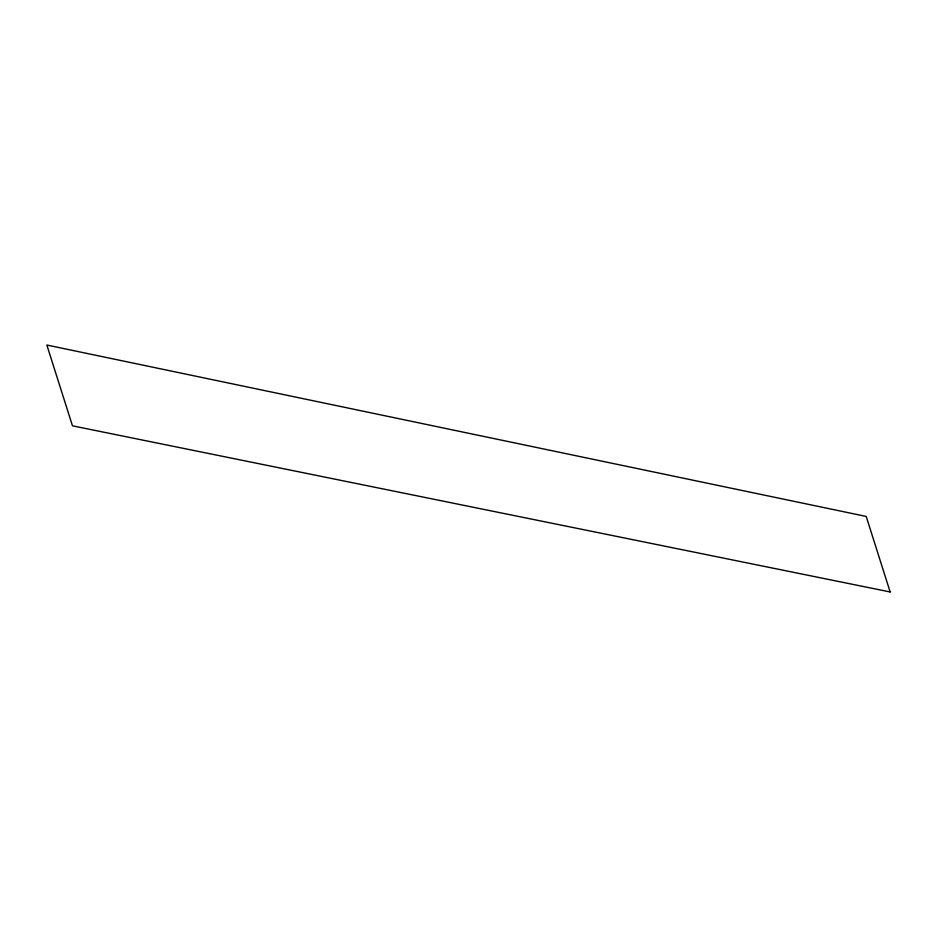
<?xml version="1.0" encoding="UTF-8"?>
<svg xmlns="http://www.w3.org/2000/svg" width="937" height="937" viewBox="0 0 937 937"><rect width="100%" height="100%" fill="white"/><g stroke="black" fill="none" stroke-linecap="round" stroke-linejoin="round"><path stroke-width="1.41" d="M890.15 591.961L72.477 425.831L46.85 345.039L866.198 516.439L890.15 591.961"/></g></svg>
